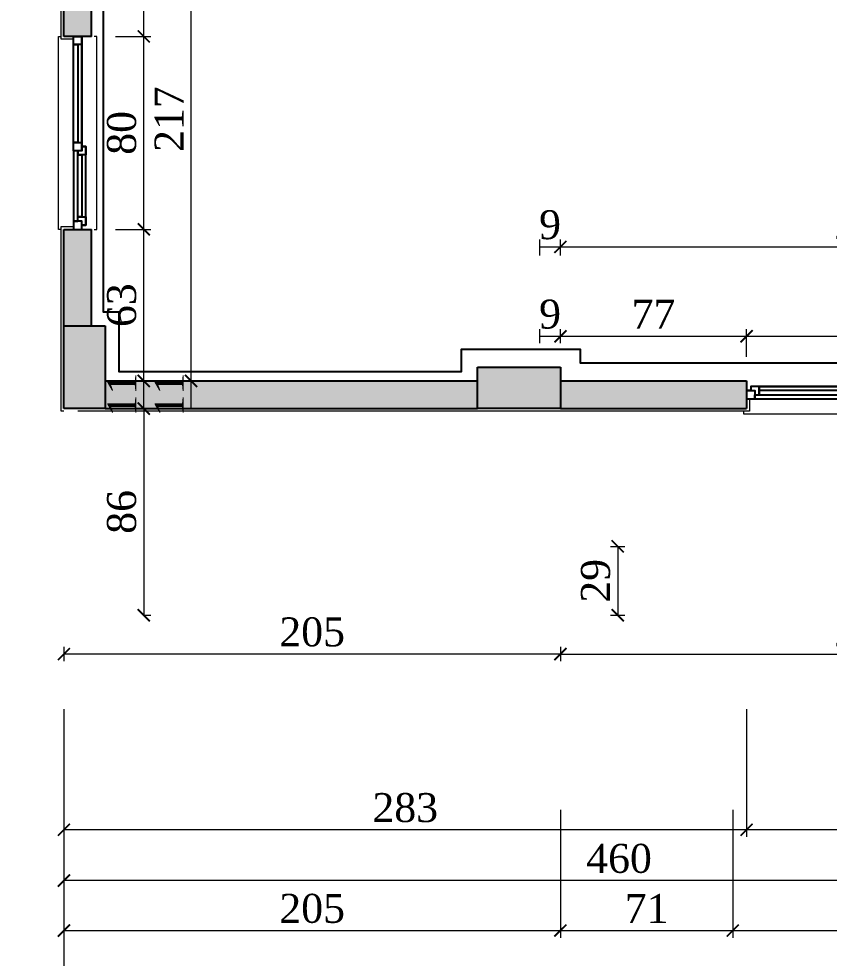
# Model space of a CAD drawing. Header units: metres. Extents: x 134072 to 172200, y 35728 to 38066.
# Drawn here: x 137939.9 to 138275.3, y 36128.5 to 36517.6 of the extents above; entities that cross this region are included whole.
import ezdxf

# ---------------------------------------------------------------- set-up
doc = ezdxf.new("R2010")
doc.units = ezdxf.units.M
for name, color, linetype in [('den', 156, 'Continuous'), ('duvaR', 52, 'Continuous'), ('Kolon', 175, 'Continuous'), ('pencere', 28, 'Continuous')]:
    doc.layers.add(name, color=color, linetype=linetype)
for name, color, linetype, lineweight in [('m_topraklama', 3, 'Continuous', 40), ('Olcu 20', 7, 'Continuous', 20), ('sıva', 145, 'Continuous', 5)]:
    doc.layers.add(name, color=color, linetype=linetype, lineweight=lineweight)
doc.styles.add('omer', font='times.ttf', dxfattribs={"height": 12})
doc.dimstyles.new('ISO-25', dxfattribs={"dimtxt": 12, "dimasz": 5, "dimexe": 3, "dimexo": 10, "dimgap": 3, "dimtad": 1, "dimdec": 0, "dimtxsty": 'omer', "dimblk": 'ARCHTICK', "dimcen": 0, "dimclrd": 256, "dimclre": 256, "dimclrt": 256, "dimadec": 0, "dimazin": 0, "dimtfac": 1, "dimtdec": 0, "dimtix": 1, "dimtmove": 0, "dimatfit": 3, "dimldrblk": 'ARCHTICK', "dimfxl": 50, "dimfxlon": 1, "dimlwd": -1, "dimlwe": -1, "dimarcsym": 0})

# ---------------------------------------------------------------- blocks, each defined once
blk = doc.blocks.new('*D453')
at = {"layer": 'Defpoints', "color": 0, "transparency": 16777216}
for p in [(138164.06, 36386.05), (138155.5, 36373.26), (138164.06, 36373.26)]:
    blk.add_point(p, dxfattribs=at)
at = {"layer": 'Olcu 20', "transparency": 16777216}
for p, q in [((138155.5, 36383.26), (138155.5, 36389.05)), ((138164.06, 36383.26), (138164.06, 36389.05)), ((138155.5, 36386.05), (138164.06, 36386.05))]:
    blk.add_line(p, q, dxfattribs=at)
at = {"layer": 'Olcu 20', "transparency": 16777216, "insert": (138159.78, 36395.17), "char_height": 12, "attachment_point": 5, "style": 'omer'}
blk.add_mtext('9', dxfattribs=at)
blk = doc.blocks.new('_ArchTick')
at = {"layer": 'Olcu 20', "color": 0, "const_width": 0.15}
blk.add_lwpolyline([(-0.5, -0.5), (0.5, 0.5)], dxfattribs=at)
blk = doc.blocks.new('*D454')
at = {"layer": 'Defpoints', "color": 0, "transparency": 16777216}
for p in [(138241.12, 36386.05), (138164.06, 36373.26), (138241.12, 36367.56)]:
    blk.add_point(p, dxfattribs=at)
at = {"layer": 'Olcu 20', "transparency": 16777216}
for p, q in [((138164.06, 36383.26), (138164.06, 36389.05)), ((138241.12, 36377.56), (138241.12, 36389.05)), ((138164.06, 36386.05), (138241.12, 36386.05))]:
    blk.add_line(p, q, dxfattribs=at)
at = {"layer": 'Olcu 20', "transparency": 16777216, "xscale": 5, "yscale": 5, "zscale": 5, "rotation": 180}
blk.add_blockref('_ArchTick', (138164.06, 36386.05), dxfattribs=at)
at = {"layer": 'Olcu 20', "transparency": 16777216, "xscale": 5, "yscale": 5, "zscale": 5}
blk.add_blockref('_ArchTick', (138241.12, 36386.05), dxfattribs=at)
at = {"layer": 'Olcu 20', "transparency": 16777216, "insert": (138202.59, 36395.17), "char_height": 12, "attachment_point": 5, "style": 'omer'}
blk.add_mtext('77', dxfattribs=at)
blk = doc.blocks.new('*D455')
at = {"layer": 'Defpoints', "color": 0, "transparency": 16777216}
for p in [(138343.87, 36386.05), (138241.12, 36367.56), (138343.87, 36367.56)]:
    blk.add_point(p, dxfattribs=at)
at = {"layer": 'Olcu 20', "transparency": 16777216}
for p, q in [((138241.12, 36377.56), (138241.12, 36389.05)), ((138343.87, 36377.56), (138343.87, 36389.05)), ((138241.12, 36386.05), (138343.87, 36386.05))]:
    blk.add_line(p, q, dxfattribs=at)
at = {"layer": 'Olcu 20', "transparency": 16777216, "xscale": 5, "yscale": 5, "zscale": 5, "rotation": 180}
blk.add_blockref('_ArchTick', (138241.12, 36386.05), dxfattribs=at)
at = {"layer": 'Olcu 20', "transparency": 16777216, "xscale": 5, "yscale": 5, "zscale": 5}
blk.add_blockref('_ArchTick', (138343.87, 36386.05), dxfattribs=at)
at = {"layer": 'Olcu 20', "transparency": 16777216, "insert": (138292.49, 36395.16), "char_height": 12, "attachment_point": 5, "style": 'omer'}
blk.add_mtext('103', dxfattribs=at)
blk = doc.blocks.new('*D468')
at = {"layer": 'Defpoints', "color": 0, "transparency": 16777216}
for p in [(138164.06, 36423.09), (138155.5, 36409.47), (138164.06, 36409.47)]:
    blk.add_point(p, dxfattribs=at)
at = {"layer": 'Olcu 20', "transparency": 16777216}
for p, q in [((138155.5, 36419.47), (138155.5, 36426.09)), ((138155.5, 36423.09), (138164.06, 36423.09)), ((138164.06, 36419.47), (138164.06, 36426.09))]:
    blk.add_line(p, q, dxfattribs=at)
at = {"layer": 'Olcu 20', "transparency": 16777216, "insert": (138159.78, 36432.21), "char_height": 12, "attachment_point": 5, "style": 'omer'}
blk.add_mtext('9', dxfattribs=at)
blk = doc.blocks.new('*D469')
at = {"layer": 'Defpoints', "color": 0, "transparency": 16777216}
for p in [(138418.07, 36423.09), (138418.07, 36415.61), (138164.06, 36409.47)]:
    blk.add_point(p, dxfattribs=at)
at = {"layer": 'Olcu 20', "transparency": 16777216}
for p, q in [((138164.06, 36419.47), (138164.06, 36426.09)), ((138164.06, 36423.09), (138418.07, 36423.09)), ((138418.07, 36423.09), (138418.07, 36426.09))]:
    blk.add_line(p, q, dxfattribs=at)
at = {"layer": 'Olcu 20', "transparency": 16777216, "xscale": 5, "yscale": 5, "zscale": 5, "rotation": 180}
blk.add_blockref('_ArchTick', (138164.06, 36423.09), dxfattribs=at)
at = {"layer": 'Olcu 20', "transparency": 16777216, "xscale": 5, "yscale": 5, "zscale": 5}
blk.add_blockref('_ArchTick', (138418.07, 36423.09), dxfattribs=at)
at = {"layer": 'Olcu 20', "transparency": 16777216, "insert": (138291.07, 36432.2), "char_height": 12, "attachment_point": 5, "style": 'omer'}
blk.add_mtext('254', dxfattribs=at)
blk = doc.blocks.new('*D461')
at = {"layer": 'Defpoints', "color": 0, "transparency": 16777216}
for p in [(137975.69, 36367.56), (137991.61, 36367.56), (137975.69, 36356.14)]:
    blk.add_point(p, dxfattribs=at)
at = {"layer": 'Olcu 20', "transparency": 16777216}
for p, q in [((137985.69, 36367.56), (137994.61, 36367.56)), ((137991.61, 36356.14), (137991.61, 36367.56)), ((137985.69, 36356.14), (137994.61, 36356.14))]:
    blk.add_line(p, q, dxfattribs=at)
at = {"layer": 'Olcu 20', "transparency": 16777216, "insert": (137982.61, 36361.85), "char_height": 12, "attachment_point": 5, "rotation": 90, "style": 'omer'}
blk.add_mtext('11', dxfattribs=at)
blk = doc.blocks.new('*D462')
at = {"layer": 'Defpoints', "color": 0, "transparency": 16777216}
for p in [(137969.98, 36430.35), (137991.61, 36430.35), (137975.69, 36367.56)]:
    blk.add_point(p, dxfattribs=at)
at = {"layer": 'Olcu 20', "transparency": 16777216}
for p, q in [((137979.98, 36430.35), (137994.61, 36430.35)), ((137991.61, 36367.56), (137991.61, 36430.35)), ((137985.69, 36367.56), (137994.61, 36367.56))]:
    blk.add_line(p, q, dxfattribs=at)
at = {"layer": 'Olcu 20', "transparency": 16777216, "xscale": 5, "yscale": 5, "zscale": 5}
for p, rotation in [((137991.61, 36430.35), 90), ((137991.61, 36367.56), 270)]:
    blk.add_blockref('_ArchTick', p, dxfattribs=dict(at, rotation=rotation))
at = {"layer": 'Olcu 20', "transparency": 16777216, "insert": (137982.51, 36398.95), "char_height": 12, "attachment_point": 5, "rotation": 90, "style": 'omer'}
blk.add_mtext('63', dxfattribs=at)
blk = doc.blocks.new('*D463')
at = {"layer": 'Defpoints', "color": 0, "transparency": 16777216}
for p in [(137969.98, 36510.26), (137991.61, 36510.26), (137969.98, 36430.35)]:
    blk.add_point(p, dxfattribs=at)
at = {"layer": 'Olcu 20', "transparency": 16777216}
for p, q in [((137979.98, 36510.26), (137994.61, 36510.26)), ((137991.61, 36430.35), (137991.61, 36510.26)), ((137979.98, 36430.35), (137994.61, 36430.35))]:
    blk.add_line(p, q, dxfattribs=at)
at = {"layer": 'Olcu 20', "transparency": 16777216, "xscale": 5, "yscale": 5, "zscale": 5}
for p, rotation in [((137991.61, 36510.26), 90), ((137991.61, 36430.35), 270)]:
    blk.add_blockref('_ArchTick', p, dxfattribs=dict(at, rotation=rotation))
at = {"layer": 'Olcu 20', "transparency": 16777216, "insert": (137982.51, 36470.3), "char_height": 12, "attachment_point": 5, "rotation": 90, "style": 'omer'}
blk.add_mtext('80', dxfattribs=at)
blk = doc.blocks.new('*D464')
at = {"layer": 'Defpoints', "color": 0, "transparency": 16777216}
for p in [(137982.22, 36584.47), (137991.61, 36584.47), (137969.98, 36510.26)]:
    blk.add_point(p, dxfattribs=at)
at = {"layer": 'Olcu 20', "transparency": 16777216}
for p, q in [((137991.61, 36584.47), (137994.61, 36584.47)), ((137991.61, 36510.26), (137991.61, 36584.47)), ((137979.98, 36510.26), (137994.61, 36510.26))]:
    blk.add_line(p, q, dxfattribs=at)
at = {"layer": 'Olcu 20', "transparency": 16777216, "xscale": 5, "yscale": 5, "zscale": 5}
for p, rotation in [((137991.61, 36584.47), 90), ((137991.61, 36510.26), 270)]:
    blk.add_blockref('_ArchTick', p, dxfattribs=dict(at, rotation=rotation))
at = {"layer": 'Olcu 20', "transparency": 16777216, "insert": (137982.49, 36547.36), "char_height": 12, "attachment_point": 5, "rotation": 90, "style": 'omer'}
blk.add_mtext('74', dxfattribs=at)
blk = doc.blocks.new('*D484')
at = {"layer": 'Defpoints', "color": 0, "transparency": 16777216}
for p in [(137975.69, 36356.14), (137983.18, 36270.52), (137991.61, 36270.52)]:
    blk.add_point(p, dxfattribs=at)
at = {"layer": 'Olcu 20', "transparency": 16777216}
for p, q in [((137985.69, 36356.14), (137994.61, 36356.14)), ((137991.61, 36356.14), (137991.61, 36270.52)), ((137991.61, 36270.52), (137994.61, 36270.52))]:
    blk.add_line(p, q, dxfattribs=at)
at = {"layer": 'Olcu 20', "transparency": 16777216, "xscale": 5, "yscale": 5, "zscale": 5}
for p, rotation in [((137991.61, 36356.14), 90), ((137991.61, 36270.52), 270)]:
    blk.add_blockref('_ArchTick', p, dxfattribs=dict(at, rotation=rotation))
at = {"layer": 'Olcu 20', "transparency": 16777216, "insert": (137982.51, 36313.33), "char_height": 12, "attachment_point": 5, "rotation": 90, "style": 'omer'}
blk.add_mtext('86', dxfattribs=at)
blk = doc.blocks.new('*D485')
at = {"layer": 'Defpoints', "color": 0, "transparency": 16777216}
for p in [(137999.94, 36367.56), (138011.19, 36367.56), (137999.94, 36356.14)]:
    blk.add_point(p, dxfattribs=at)
at = {"layer": 'Olcu 20', "transparency": 16777216}
for p, q in [((138009.94, 36367.56), (138014.19, 36367.56)), ((138011.19, 36356.14), (138011.19, 36367.56)), ((138009.94, 36356.14), (138014.19, 36356.14))]:
    blk.add_line(p, q, dxfattribs=at)
at = {"layer": 'Olcu 20', "transparency": 16777216, "insert": (138002.19, 36361.85), "char_height": 12, "attachment_point": 5, "rotation": 90, "style": 'omer'}
blk.add_mtext('11', dxfattribs=at)
blk = doc.blocks.new('*D486')
at = {"layer": 'Defpoints', "color": 0, "transparency": 16777216}
for p in [(137999.47, 36584.47), (138011.19, 36584.47), (137999.94, 36367.56)]:
    blk.add_point(p, dxfattribs=at)
at = {"layer": 'Olcu 20', "transparency": 16777216}
for p, q in [((138009.47, 36584.47), (138014.19, 36584.47)), ((138011.19, 36367.56), (138011.19, 36584.47)), ((138009.94, 36367.56), (138014.19, 36367.56))]:
    blk.add_line(p, q, dxfattribs=at)
at = {"layer": 'Olcu 20', "transparency": 16777216, "xscale": 5, "yscale": 5, "zscale": 5}
for p, rotation in [((138011.19, 36584.47), 90), ((138011.19, 36367.56), 270)]:
    blk.add_blockref('_ArchTick', p, dxfattribs=dict(at, rotation=rotation))
at = {"layer": 'Olcu 20', "transparency": 16777216, "insert": (138002.07, 36476.01), "char_height": 12, "attachment_point": 5, "rotation": 90, "style": 'omer'}
blk.add_mtext('217', dxfattribs=at)
blk = doc.blocks.new('*D568')
at = {"layer": 'Defpoints', "color": 0, "transparency": 16777216}
for p in [(137958.56, 36684.36), (137845.86, 36510.26), (137958.56, 36510.26)]:
    blk.add_point(p, dxfattribs=at)
at = {"layer": 'Olcu 20', "transparency": 16777216}
for p, q in [((137895.86, 36684.36), (137842.86, 36684.36)), ((137845.86, 36684.36), (137845.86, 36510.26)), ((137895.86, 36510.26), (137842.86, 36510.26))]:
    blk.add_line(p, q, dxfattribs=at)
at = {"layer": 'Olcu 20', "transparency": 16777216, "xscale": 5, "yscale": 5, "zscale": 5}
for p, rotation in [((137845.86, 36684.36), 90), ((137845.86, 36510.26), 270)]:
    blk.add_blockref('_ArchTick', p, dxfattribs=dict(at, rotation=rotation))
at = {"layer": 'Olcu 20', "transparency": 16777216, "insert": (137836.74, 36597.31), "char_height": 12, "attachment_point": 5, "rotation": 90, "style": 'omer'}
blk.add_mtext('174', dxfattribs=at)
blk = doc.blocks.new('*D569')
at = {"layer": 'Defpoints', "color": 0, "transparency": 16777216}
for p in [(137958.56, 36510.26), (137845.86, 36430.35), (137958.56, 36430.35)]:
    blk.add_point(p, dxfattribs=at)
at = {"layer": 'Olcu 20', "transparency": 16777216}
for p, q in [((137895.86, 36510.26), (137842.86, 36510.26)), ((137845.86, 36510.26), (137845.86, 36430.35)), ((137895.86, 36430.35), (137842.86, 36430.35))]:
    blk.add_line(p, q, dxfattribs=at)
at = {"layer": 'Olcu 20', "transparency": 16777216, "xscale": 5, "yscale": 5, "zscale": 5}
for p, rotation in [((137845.86, 36510.26), 90), ((137845.86, 36430.35), 270)]:
    blk.add_blockref('_ArchTick', p, dxfattribs=dict(at, rotation=rotation))
at = {"layer": 'Olcu 20', "transparency": 16777216, "insert": (137836.76, 36470.3), "char_height": 12, "attachment_point": 5, "rotation": 90, "style": 'omer'}
blk.add_mtext('80', dxfattribs=at)
blk = doc.blocks.new('*D570')
at = {"layer": 'Defpoints', "color": 0, "transparency": 16777216}
for p in [(137958.56, 36430.35), (137845.86, 36356.14), (137958.56, 36356.14)]:
    blk.add_point(p, dxfattribs=at)
at = {"layer": 'Olcu 20', "transparency": 16777216}
for p, q in [((137895.86, 36430.35), (137842.86, 36430.35)), ((137845.86, 36430.35), (137845.86, 36356.14)), ((137895.86, 36356.14), (137842.86, 36356.14))]:
    blk.add_line(p, q, dxfattribs=at)
at = {"layer": 'Olcu 20', "transparency": 16777216, "xscale": 5, "yscale": 5, "zscale": 5}
for p, rotation in [((137845.86, 36430.35), 90), ((137845.86, 36356.14), 270)]:
    blk.add_blockref('_ArchTick', p, dxfattribs=dict(at, rotation=rotation))
at = {"layer": 'Olcu 20', "transparency": 16777216, "insert": (137836.74, 36393.24), "char_height": 12, "attachment_point": 5, "rotation": 90, "style": 'omer'}
blk.add_mtext('74', dxfattribs=at)
blk = doc.blocks.new('*D571')
at = {"layer": 'Defpoints', "color": 0, "transparency": 16777216}
for p in [(137958.56, 36356.14), (137845.86, 36299.06), (138164.06, 36299.06)]:
    blk.add_point(p, dxfattribs=at)
at = {"layer": 'Olcu 20', "transparency": 16777216}
for p, q in [((137895.86, 36356.14), (137842.86, 36356.14)), ((137845.86, 36356.14), (137845.86, 36299.06)), ((137895.86, 36299.06), (137842.86, 36299.06))]:
    blk.add_line(p, q, dxfattribs=at)
at = {"layer": 'Olcu 20', "transparency": 16777216, "xscale": 5, "yscale": 5, "zscale": 5}
for p, rotation in [((137845.86, 36356.14), 90), ((137845.86, 36299.06), 270)]:
    blk.add_blockref('_ArchTick', p, dxfattribs=dict(at, rotation=rotation))
at = {"layer": 'Olcu 20', "transparency": 16777216, "insert": (137836.74, 36327.6), "char_height": 12, "attachment_point": 5, "rotation": 90, "style": 'omer'}
blk.add_mtext('57', dxfattribs=at)
blk = doc.blocks.new('*D572')
at = {"layer": 'Defpoints', "color": 0, "transparency": 16777216}
for p in [(138164.06, 36299.06), (137845.86, 36270.52), (137958.56, 36270.52)]:
    blk.add_point(p, dxfattribs=at)
at = {"layer": 'Olcu 20', "transparency": 16777216}
for p, q in [((137895.86, 36299.06), (137842.86, 36299.06)), ((137845.86, 36299.06), (137845.86, 36270.52)), ((137895.86, 36270.52), (137842.86, 36270.52))]:
    blk.add_line(p, q, dxfattribs=at)
at = {"layer": 'Olcu 20', "transparency": 16777216, "xscale": 5, "yscale": 5, "zscale": 5}
for p, rotation in [((137845.86, 36299.06), 90), ((137845.86, 36270.52), 270)]:
    blk.add_blockref('_ArchTick', p, dxfattribs=dict(at, rotation=rotation))
at = {"layer": 'Olcu 20', "transparency": 16777216, "insert": (137836.74, 36284.79), "char_height": 12, "attachment_point": 5, "rotation": 90, "style": 'omer'}
blk.add_mtext('29', dxfattribs=at)
blk = doc.blocks.new('*D573')
at = {"layer": 'Defpoints', "color": 0, "transparency": 16777216}
for p in [(137824.1, 36356.14), (137958.56, 36356.14), (138418.07, 36299.06)]:
    blk.add_point(p, dxfattribs=at)
at = {"layer": 'Olcu 20', "transparency": 16777216}
for p, q in [((137874.1, 36356.14), (137821.1, 36356.14)), ((137824.1, 36299.06), (137824.1, 36356.14)), ((137874.1, 36299.06), (137821.1, 36299.06))]:
    blk.add_line(p, q, dxfattribs=at)
at = {"layer": 'Olcu 20', "transparency": 16777216, "xscale": 5, "yscale": 5, "zscale": 5}
for p, rotation in [((137824.1, 36356.14), 90), ((137824.1, 36299.06), 270)]:
    blk.add_blockref('_ArchTick', p, dxfattribs=dict(at, rotation=rotation))
at = {"layer": 'Olcu 20', "transparency": 16777216, "insert": (137814.97, 36327.6), "char_height": 12, "attachment_point": 5, "rotation": 90, "style": 'omer'}
blk.add_mtext('57', dxfattribs=at)
blk = doc.blocks.new('*D574')
at = {"layer": 'Defpoints', "color": 0, "transparency": 16777216}
for p in [(137824.1, 37198.1), (137958.56, 37198.1), (137958.56, 36356.14)]:
    blk.add_point(p, dxfattribs=at)
at = {"layer": 'Olcu 20', "transparency": 16777216}
for p, q in [((137874.1, 37198.1), (137821.1, 37198.1)), ((137824.1, 36356.14), (137824.1, 37198.1)), ((137874.1, 36356.14), (137821.1, 36356.14))]:
    blk.add_line(p, q, dxfattribs=at)
at = {"layer": 'Olcu 20', "transparency": 16777216, "xscale": 5, "yscale": 5, "zscale": 5}
for p, rotation in [((137824.1, 37198.1), 90), ((137824.1, 36356.14), 270)]:
    blk.add_blockref('_ArchTick', p, dxfattribs=dict(at, rotation=rotation))
at = {"layer": 'Olcu 20', "transparency": 16777216, "insert": (137814.99, 36777.12), "char_height": 12, "attachment_point": 5, "rotation": 90, "style": 'omer'}
blk.add_mtext('842', dxfattribs=at)
blk = doc.blocks.new('*D603')
at = {"layer": 'Defpoints', "color": 0, "transparency": 16777216}
for p in [(137958.56, 36209.58), (138164.06, 36209.58), (138164.06, 36139.96)]:
    blk.add_point(p, dxfattribs=at)
at = {"layer": 'Olcu 20', "transparency": 16777216}
for p, q in [((137958.56, 36189.96), (137958.56, 36136.96)), ((138164.06, 36189.96), (138164.06, 36136.96)), ((137958.56, 36139.96), (138164.06, 36139.96))]:
    blk.add_line(p, q, dxfattribs=at)
at = {"layer": 'Olcu 20', "transparency": 16777216, "xscale": 5, "yscale": 5, "zscale": 5, "rotation": 180}
blk.add_blockref('_ArchTick', (137958.56, 36139.96), dxfattribs=at)
at = {"layer": 'Olcu 20', "transparency": 16777216, "xscale": 5, "yscale": 5, "zscale": 5}
blk.add_blockref('_ArchTick', (138164.06, 36139.96), dxfattribs=at)
at = {"layer": 'Olcu 20', "transparency": 16777216, "insert": (138061.31, 36149.06), "char_height": 12, "attachment_point": 5, "style": 'omer'}
blk.add_mtext('205', dxfattribs=at)
blk = doc.blocks.new('*D604')
at = {"layer": 'Defpoints', "color": 0, "transparency": 16777216}
for p in [(138164.06, 36209.58), (138235.41, 36209.58), (138235.41, 36139.96)]:
    blk.add_point(p, dxfattribs=at)
at = {"layer": 'Olcu 20', "transparency": 16777216}
for p, q in [((138164.06, 36189.96), (138164.06, 36136.96)), ((138235.41, 36189.96), (138235.41, 36136.96)), ((138164.06, 36139.96), (138235.41, 36139.96))]:
    blk.add_line(p, q, dxfattribs=at)
at = {"layer": 'Olcu 20', "transparency": 16777216, "xscale": 5, "yscale": 5, "zscale": 5, "rotation": 180}
blk.add_blockref('_ArchTick', (138164.06, 36139.96), dxfattribs=at)
at = {"layer": 'Olcu 20', "transparency": 16777216, "xscale": 5, "yscale": 5, "zscale": 5}
blk.add_blockref('_ArchTick', (138235.41, 36139.96), dxfattribs=at)
at = {"layer": 'Olcu 20', "transparency": 16777216, "insert": (138199.74, 36149.08), "char_height": 12, "attachment_point": 5, "style": 'omer'}
blk.add_mtext('71', dxfattribs=at)
blk = doc.blocks.new('*D605')
at = {"layer": 'Defpoints', "color": 0, "transparency": 16777216}
for p in [(138235.41, 36209.58), (138432.35, 36209.58), (138432.35, 36139.96)]:
    blk.add_point(p, dxfattribs=at)
at = {"layer": 'Olcu 20', "transparency": 16777216}
for p, q in [((138235.41, 36189.96), (138235.41, 36136.96)), ((138432.35, 36189.96), (138432.35, 36136.96)), ((138235.41, 36139.96), (138432.35, 36139.96))]:
    blk.add_line(p, q, dxfattribs=at)
at = {"layer": 'Olcu 20', "transparency": 16777216, "xscale": 5, "yscale": 5, "zscale": 5, "rotation": 180}
blk.add_blockref('_ArchTick', (138235.41, 36139.96), dxfattribs=at)
at = {"layer": 'Olcu 20', "transparency": 16777216, "xscale": 5, "yscale": 5, "zscale": 5}
blk.add_blockref('_ArchTick', (138432.35, 36139.96), dxfattribs=at)
at = {"layer": 'Olcu 20', "transparency": 16777216, "insert": (138333.88, 36149.08), "char_height": 12, "attachment_point": 5, "style": 'omer'}
blk.add_mtext('197', dxfattribs=at)
blk = doc.blocks.new('*D611')
at = {"layer": 'Defpoints', "color": 0, "transparency": 16777216}
for p in [(137958.56, 36299.06), (139337.09, 36299.06), (137958.56, 36117.93)]:
    blk.add_point(p, dxfattribs=at)
at = {"layer": 'Olcu 20', "transparency": 16777216}
for p, q in [((137958.56, 36167.93), (137958.56, 36114.93)), ((139337.09, 36167.93), (139337.09, 36114.93)), ((139337.09, 36117.93), (137958.56, 36117.93))]:
    blk.add_line(p, q, dxfattribs=at)
at = {"layer": 'Olcu 20', "transparency": 16777216, "xscale": 5, "yscale": 5, "zscale": 5, "rotation": 180}
blk.add_blockref('_ArchTick', (137958.56, 36117.93), dxfattribs=at)
at = {"layer": 'Olcu 20', "transparency": 16777216, "xscale": 5, "yscale": 5, "zscale": 5}
blk.add_blockref('_ArchTick', (139337.09, 36117.93), dxfattribs=at)
at = {"layer": 'Olcu 20', "transparency": 16777216, "insert": (138647.83, 36127.05), "char_height": 12, "attachment_point": 5, "style": 'omer'}
blk.add_mtext('1379', dxfattribs=at)
blk = doc.blocks.new('*D542')
at = {"layer": 'Defpoints', "color": 0, "transparency": 16777216}
for p in [(138418.07, 36299.06), (137958.56, 36270.52), (137958.56, 36160.66)]:
    blk.add_point(p, dxfattribs=at)
at = {"layer": 'Olcu 20', "transparency": 16777216}
for p, q in [((137958.56, 36210.66), (137958.56, 36157.66)), ((138418.07, 36210.66), (138418.07, 36157.66)), ((138418.07, 36160.66), (137958.56, 36160.66))]:
    blk.add_line(p, q, dxfattribs=at)
at = {"layer": 'Olcu 20', "transparency": 16777216, "xscale": 5, "yscale": 5, "zscale": 5, "rotation": 180}
blk.add_blockref('_ArchTick', (137958.56, 36160.66), dxfattribs=at)
at = {"layer": 'Olcu 20', "transparency": 16777216, "xscale": 5, "yscale": 5, "zscale": 5}
blk.add_blockref('_ArchTick', (138418.07, 36160.66), dxfattribs=at)
at = {"layer": 'Olcu 20', "transparency": 16777216, "insert": (138188.32, 36169.76), "char_height": 12, "attachment_point": 5, "style": 'omer'}
blk.add_mtext('460', dxfattribs=at)
blk = doc.blocks.new('*D626')
at = {"layer": 'Defpoints', "color": 0, "transparency": 16777216}
for p in [(138241.12, 36356.14), (138343.87, 36356.14), (138241.12, 36181.7)]:
    blk.add_point(p, dxfattribs=at)
at = {"layer": 'Olcu 20', "transparency": 16777216}
for p, q in [((138241.12, 36231.7), (138241.12, 36178.7)), ((138343.87, 36231.7), (138343.87, 36178.7)), ((138343.87, 36181.7), (138241.12, 36181.7))]:
    blk.add_line(p, q, dxfattribs=at)
at = {"layer": 'Olcu 20', "transparency": 16777216, "xscale": 5, "yscale": 5, "zscale": 5, "rotation": 180}
blk.add_blockref('_ArchTick', (138241.12, 36181.7), dxfattribs=at)
at = {"layer": 'Olcu 20', "transparency": 16777216, "xscale": 5, "yscale": 5, "zscale": 5}
blk.add_blockref('_ArchTick', (138343.87, 36181.7), dxfattribs=at)
at = {"layer": 'Olcu 20', "transparency": 16777216, "insert": (138292.49, 36190.8), "char_height": 12, "attachment_point": 5, "style": 'omer'}
blk.add_mtext('103', dxfattribs=at)
blk = doc.blocks.new('*D627')
at = {"layer": 'Defpoints', "color": 0, "transparency": 16777216}
for p in [(137958.56, 36356.14), (138241.12, 36356.14), (137958.56, 36181.7)]:
    blk.add_point(p, dxfattribs=at)
at = {"layer": 'Olcu 20', "transparency": 16777216}
for p, q in [((137958.56, 36231.7), (137958.56, 36178.7)), ((138241.12, 36231.7), (138241.12, 36178.7)), ((138241.12, 36181.7), (137958.56, 36181.7))]:
    blk.add_line(p, q, dxfattribs=at)
at = {"layer": 'Olcu 20', "transparency": 16777216, "xscale": 5, "yscale": 5, "zscale": 5, "rotation": 180}
blk.add_blockref('_ArchTick', (137958.56, 36181.7), dxfattribs=at)
at = {"layer": 'Olcu 20', "transparency": 16777216, "xscale": 5, "yscale": 5, "zscale": 5}
blk.add_blockref('_ArchTick', (138241.12, 36181.7), dxfattribs=at)
at = {"layer": 'Olcu 20', "transparency": 16777216, "insert": (138099.84, 36190.8), "char_height": 12, "attachment_point": 5, "style": 'omer'}
blk.add_mtext('283', dxfattribs=at)
blk = doc.blocks.new('*D628')
at = {"layer": 'Defpoints', "color": 0, "transparency": 16777216}
for p in [(137958.56, 36270.52), (138164.06, 36270.52), (137958.56, 36254.46)]:
    blk.add_point(p, dxfattribs=at)
at = {"layer": 'Olcu 20', "transparency": 16777216}
for p, q in [((137958.56, 36257.46), (137958.56, 36251.46)), ((138164.06, 36257.46), (138164.06, 36251.46)), ((138164.06, 36254.46), (137958.56, 36254.46))]:
    blk.add_line(p, q, dxfattribs=at)
at = {"layer": 'Olcu 20', "transparency": 16777216, "xscale": 5, "yscale": 5, "zscale": 5, "rotation": 180}
blk.add_blockref('_ArchTick', (137958.56, 36254.46), dxfattribs=at)
at = {"layer": 'Olcu 20', "transparency": 16777216, "xscale": 5, "yscale": 5, "zscale": 5}
blk.add_blockref('_ArchTick', (138164.06, 36254.46), dxfattribs=at)
at = {"layer": 'Olcu 20', "transparency": 16777216, "insert": (138061.31, 36263.56), "char_height": 12, "attachment_point": 5, "style": 'omer'}
blk.add_mtext('205', dxfattribs=at)
blk = doc.blocks.new('*D629')
at = {"layer": 'Defpoints', "color": 0, "transparency": 16777216}
for p in [(138164.06, 36299.06), (138418.07, 36299.06), (138418.07, 36254.46)]:
    blk.add_point(p, dxfattribs=at)
at = {"layer": 'Olcu 20', "transparency": 16777216}
for p, q in [((138164.06, 36257.46), (138164.06, 36251.46)), ((138418.07, 36257.46), (138418.07, 36251.46)), ((138164.06, 36254.46), (138418.07, 36254.46))]:
    blk.add_line(p, q, dxfattribs=at)
at = {"layer": 'Olcu 20', "transparency": 16777216, "xscale": 5, "yscale": 5, "zscale": 5, "rotation": 180}
blk.add_blockref('_ArchTick', (138164.06, 36254.46), dxfattribs=at)
at = {"layer": 'Olcu 20', "transparency": 16777216, "xscale": 5, "yscale": 5, "zscale": 5}
blk.add_blockref('_ArchTick', (138418.07, 36254.46), dxfattribs=at)
at = {"layer": 'Olcu 20', "transparency": 16777216, "insert": (138291.07, 36263.56), "char_height": 12, "attachment_point": 5, "style": 'omer'}
blk.add_mtext('254', dxfattribs=at)
blk = doc.blocks.new('*D630')
at = {"layer": 'Defpoints', "color": 0, "transparency": 16777216}
for p in [(138164.06, 36299.06), (138164.06, 36270.52), (138187.77, 36270.52)]:
    blk.add_point(p, dxfattribs=at)
at = {"layer": 'Olcu 20', "transparency": 16777216}
for p, q in [((138184.77, 36299.06), (138190.77, 36299.06)), ((138187.77, 36299.06), (138187.77, 36270.52)), ((138184.77, 36270.52), (138190.77, 36270.52))]:
    blk.add_line(p, q, dxfattribs=at)
at = {"layer": 'Olcu 20', "transparency": 16777216, "xscale": 5, "yscale": 5, "zscale": 5}
for p, rotation in [((138187.77, 36299.06), 90), ((138187.77, 36270.52), 270)]:
    blk.add_blockref('_ArchTick', p, dxfattribs=dict(at, rotation=rotation))
at = {"layer": 'Olcu 20', "transparency": 16777216, "insert": (138178.65, 36284.79), "char_height": 12, "attachment_point": 5, "rotation": 90, "style": 'omer'}
blk.add_mtext('29', dxfattribs=at)

msp = doc.modelspace()

# ---------------------------------------------------------------- hatches: boundary and pattern name
at = {"layer": 'm_topraklama'}
h = msp.add_hatch(dxfattribs=at)
h.set_pattern_fill('JIS_STN_2.5', color=4)
h.set_pattern_definition([(45, (3413.7311, 9022.4061), (-1.767766953, 1.767766953), []), (45, (3415.4961, 9022.4061), (-1.767766953, 1.767766953), [1.2, -0.5])])
h.paths.add_polyline_path([(138218.29, 37198.1), (138152.64, 37198.1), (138152.64, 37186.68), (138218.29, 37186.68)])
h.paths.add_polyline_path([(138235.41, 37198.1), (138218.29, 37198.1), (138218.29, 37163.85), (138235.41, 37163.85)])
h.paths.add_polyline_path([(138243.97, 37198.1), (138235.41, 37198.1), (138235.41, 37186.68), (138243.97, 37186.68)])
h.paths.add_polyline_path([(138315.33, 37198.1), (138295.35, 37198.1), (138295.35, 37186.68), (138315.33, 37186.68)])
h.paths.add_polyline_path([(138418.07, 37198.1), (138360.99, 37198.1), (138360.99, 37186.68), (138418.07, 37186.68)])
h.paths.add_polyline_path([(138049.9, 37198.1), (137975.69, 37198.1), (137975.69, 37186.68), (138049.9, 37186.68)])
h.paths.add_polyline_path([(137975.69, 37198.1), (137958.56, 37198.1), (137958.56, 37163.85), (137975.69, 37163.85)])
h.paths.add_polyline_path([(137969.98, 37163.85), (137958.56, 37163.85), (137958.56, 37078.23), (137969.98, 37078.23)])
h.paths.add_polyline_path([(137969.98, 36975.48), (137958.56, 36975.48), (137958.56, 36889.86), (137969.98, 36889.86)])
h.paths.add_polyline_path([(137975.69, 36889.86), (137958.56, 36889.86), (137958.56, 36855.61), (137975.69, 36855.61)])
h.paths.add_polyline_path([(137969.98, 36855.61), (137958.56, 36855.61), (137958.56, 36764.28), (137969.98, 36764.28)])
h.paths.add_polyline_path([(137969.98, 36684.36), (137958.56, 36684.36), (137958.56, 36613.01), (137969.98, 36613.01)])
h.paths.add_polyline_path([(137975.69, 36613.01), (137958.56, 36613.01), (137958.56, 36578.76), (137975.69, 36578.76)])
h.paths.add_polyline_path([(137969.98, 36578.76), (137958.56, 36578.76), (137958.56, 36510.26), (137969.98, 36510.26)])
h.paths.add_polyline_path([(137969.98, 36430.35), (137958.56, 36430.35), (137958.56, 36390.39), (137969.98, 36390.39)])
h.paths.add_polyline_path([(137975.69, 36390.39), (137958.56, 36390.39), (137958.56, 36356.14), (137975.69, 36356.14)])
h.paths.add_polyline_path([(138129.81, 36367.56), (137975.69, 36367.56), (137975.69, 36356.14), (138129.81, 36356.14)])
h.paths.add_polyline_path([(138164.06, 36373.26), (138129.81, 36373.26), (138129.81, 36356.14), (138164.06, 36356.14)])
h.paths.add_polyline_path([(138241.12, 36367.56), (138164.06, 36367.56), (138164.06, 36356.14), (138241.12, 36356.14)])
h.paths.add_polyline_path([(139000.31, 36316.18), (138966.06, 36316.18), (138966.06, 36299.06), (139000.31, 36299.06), (139000.31, 36299.06)])
h.paths.add_polyline_path([(138971.77, 36299.06), (138966.06, 36299.06), (138966.06, 36276.22), (138783.4, 36276.22), (138783.4, 36299.06), (138777.69, 36299.06), (138777.69, 36270.52), (138971.77, 36270.52)])
h.paths.add_polyline_path([(139071.66, 36310.47), (139000.31, 36310.47), (139000.31, 36299.06), (139071.66, 36299.06)])
h.paths.add_polyline_path([(139245.76, 36310.47), (139174.41, 36310.47), (139174.41, 36299.06), (139245.76, 36299.06)])
h.paths.add_polyline_path([(139280.01, 36316.18), (139245.76, 36316.18), (139245.76, 36299.06), (139280.01, 36299.06)])
h.paths.add_polyline_path([(139280.01, 36393.24), (139268.6, 36393.24), (139268.6, 36316.18), (139280.01, 36316.18)])
h.paths.add_polyline_path([(139280.01, 36578.76), (139268.6, 36578.76), (139268.6, 36495.99), (139280.01, 36495.99)])
h.paths.add_polyline_path([(139337.09, 36593.03), (139337.09, 36593.03), (139265.74, 36593.03), (139265.74, 36578.76), (139337.09, 36578.76)])
h.paths.add_polyline_path([(139337.09, 36648.68), (139325.68, 36648.68), (139325.68, 36593.03), (139337.09, 36593.03)])
h.paths.add_polyline_path([(139337.09, 36767.13), (139325.68, 36767.13), (139325.68, 36728.6), (139337.09, 36728.6)])
h.paths.add_polyline_path([(139337.09, 36801.38), (139319.97, 36801.38), (139319.97, 36767.13), (139337.09, 36767.13)])
h.paths.add_polyline_path([(139337.09, 36839.91), (139325.68, 36839.91), (139325.68, 36801.38), (139337.09, 36801.38)])
h.paths.add_polyline_path([(139337.09, 36975.48), (139325.68, 36975.48), (139325.68, 36919.82), (139337.09, 36919.82)])
h.paths.add_polyline_path([(139337.09, 36989.75), (139265.74, 36989.75), (139265.74, 36975.48), (139337.09, 36975.48)])
h.paths.add_polyline_path([(139280.01, 37069.66), (139268.6, 37069.66), (139268.6, 36989.75), (139280.01, 36989.75)])
h.paths.add_polyline_path([(139280.01, 37252.33), (139268.6, 37252.33), (139268.6, 37172.41), (139280.01, 37172.41)])
h.paths.add_polyline_path([(139280.01, 37269.45), (139245.76, 37269.45), (139245.76, 37252.33), (139280.01, 37252.33)])
h.paths.add_polyline_path([(139245.76, 37269.45), (139174.41, 37269.45), (139174.41, 37258.04), (139245.76, 37258.04)])
h.paths.add_polyline_path([(139071.66, 37269.45), (139000.31, 37269.45), (139000.31, 37258.04), (139071.66, 37258.04)])
h.paths.add_polyline_path([(139000.31, 37269.45), (138966.06, 37269.45), (138966.06, 37252.33), (139000.31, 37252.33)])
h.paths.add_polyline_path([(138906.13, 37198.1), (138886.15, 37198.1), (138886.15, 37186.68), (138906.13, 37186.68)])

# ---------------------------------------------------------------- linework, layer by layer
at = {"layer": 'den', "lineweight": 5}
for points in [[(137957.42, 36430.35), (137956.28, 36430.35), (137956.28, 36510.26), (137957.42, 36510.26)], [(137971.12, 36430.35), (137972.26, 36430.35), (137972.26, 36510.26), (137971.12, 36510.26)], [(138345.01, 36355), (138345.01, 36353.86), (138239.98, 36353.86), (138239.98, 36355)]]:
    msp.add_lwpolyline(points, dxfattribs=at)
at = {"layer": 'duvaR'}
for p, q in [((137958.56, 36510.26), (137958.56, 36578.76)), ((137969.98, 36510.26), (137969.98, 36578.76)), ((137969.98, 36510.26), (137958.56, 36510.26)), ((137958.56, 36390.39), (137958.56, 36430.35)), ((137958.56, 36430.35), (137969.98, 36430.35)), ((137969.98, 36390.39), (137969.98, 36430.35)), ((137975.69, 36367.56), (138129.81, 36367.56)), ((138164.06, 36367.56), (138241.12, 36367.56)), ((138241.12, 36367.56), (138241.12, 36356.14)), ((137975.69, 36356.14), (138129.81, 36356.14)), ((138164.06, 36356.14), (138241.12, 36356.14))]:
    msp.add_line(p, q, dxfattribs=at)
msp.add_lwpolyline([(138788.2, 36314.75), (138425.39, 36314.75), (138425.39, 36374.94), (138172.37, 36374.94), (138172.37, 36380.55), (138123.03, 36380.55), (138123.03, 36371.28), (137981.42, 36371.28), (137981.42, 36396.01), (137974.98, 36396.01), (137974.98, 36570.96), (137981.9, 36570.96), (137981.9, 36617.12), (137973.61, 36617.12), (137973.61, 36847.38), (137983.19, 36847.38), (137983.19, 36895.37), (137975.08, 36895.37), (137975.08, 37136.76)], dxfattribs=at)
at = {"layer": 'Kolon'}
for p, q in [((137958.56, 36356.14), (137958.56, 36390.39)), ((137958.56, 36390.39), (137975.69, 36390.39)), ((137975.69, 36390.39), (137975.69, 36356.14)), ((138129.81, 36356.14), (138129.81, 36373.26)), ((138129.81, 36373.26), (138164.06, 36373.26)), ((138164.06, 36373.26), (138164.06, 36356.14)), ((137975.69, 36356.14), (137958.56, 36356.14)), ((138164.06, 36356.14), (138129.81, 36356.14))]:
    msp.add_line(p, q, dxfattribs=at)
at = {"layer": 'pencere'}
for points in [[(137965.99, 36462.88), (137962.56, 36462.88), (137962.56, 36510.26), (137965.99, 36510.26), (137965.99, 36506.84), (137962.56, 36506.84), (137964.27, 36506.84), (137964.27, 36466.31), (137962.56, 36466.31), (137965.99, 36466.31), (137965.99, 36462.88), (137965.99, 36510.26), (137965.99, 36464.6), (137967.7, 36464.6), (137967.7, 36461.17), (137964.27, 36461.17), (137964.27, 36462.88), (137962.56, 36462.88), (137962.56, 36430.35), (137965.99, 36430.35), (137965.99, 36433.77), (137962.56, 36433.77), (137964.27, 36433.77), (137964.27, 36462.88), (137964.27, 36461.17), (137965.99, 36461.17), (137965.99, 36435.48), (137964.27, 36435.48), (137967.7, 36435.48), (137967.7, 36432.06), (137965.99, 36432.06), (137967.7, 36432.06), (137967.7, 36464.6), (137965.99, 36464.6)], [(138342.16, 36365.27), (138242.83, 36365.27), (138242.83, 36363.56), (138241.12, 36363.56), (138244.55, 36363.56), (138244.55, 36360.14), (138244.55, 36361.85), (138290.78, 36361.85)], [(138289.07, 36363.56), (138246.26, 36363.56), (138246.26, 36365.27), (138246.26, 36361.85), (138246.26, 36365.27), (138342.16, 36365.27)], [(138241.12, 36363.56), (138241.12, 36360.14), (138343.87, 36360.14)]]:
    msp.add_lwpolyline(points, dxfattribs=at)
at = {"layer": 'sıva'}
for points in [[(137962.56, 36509.12), (137957.42, 36509.12), (137957.42, 36578.76), (137957.42, 36613.01), (137957.42, 36685.5), (137962.56, 36685.5)], [(137958.56, 36355), (137957.42, 36355), (137957.42, 36390.39), (137957.42, 36431.49), (137962.56, 36431.49)], [(138242.26, 36360.14), (138242.26, 36355), (138164.06, 36355), (138129.81, 36355), (137975.69, 36355), (137964.27, 36355)]]:
    msp.add_lwpolyline(points, dxfattribs=at)

# ---------------------------------------------------------------- dimensions: what is measured, and where the dimension line sits
at = {"layer": 'Olcu 20'}
for base, p1, p2, override, picture, middle in [((137824.1, 37198.1), (137958.56, 36356.14), (137958.56, 37198.1), {"dimtmove": 1}, '*D574', (137814.99, 36777.12)), ((137845.86, 36510.26), (137958.56, 36684.36), (137958.56, 36510.26), {"dimtmove": 1}, '*D568', (137836.74, 36597.31)), ((137991.61, 36584.47), (137969.98, 36510.26), (137982.22, 36584.47), {"dimtmove": 1}, '*D464', (137982.49, 36547.36)), ((138011.19, 36584.47), (137999.94, 36367.56), (137999.47, 36584.47), {"dimtmove": 1}, '*D486', (138002.07, 36476.01)), ((137845.86, 36430.35), (137958.56, 36510.26), (137958.56, 36430.35), {"dimtmove": 1}, '*D569', (137836.76, 36470.3)), ((137991.61, 36510.26), (137969.98, 36430.35), (137969.98, 36510.26), {"dimtmove": 1}, '*D463', (137982.51, 36470.3)), ((137845.86, 36356.14), (137958.56, 36430.35), (137958.56, 36356.14), {"dimtmove": 1}, '*D570', (137836.74, 36393.24)), ((137991.61, 36430.35), (137975.69, 36367.56), (137969.98, 36430.35), {"dimtmove": 1}, '*D462', (137982.51, 36398.95)), ((137845.86, 36299.06), (137958.56, 36356.14), (138164.06, 36299.06), {"dimtmove": 1}, '*D571', (137836.74, 36327.6)), ((137991.61, 36270.52), (137975.69, 36356.14), (137983.18, 36270.52), {"dimtmove": 1}, '*D484', (137982.51, 36313.33)), ((137845.86, 36270.52), (138164.06, 36299.06), (137958.56, 36270.52), {"dimtmove": 1}, '*D572', (137836.74, 36284.79)), ((138187.77, 36270.52), (138164.06, 36299.06), (138164.06, 36270.52), {"dimfxl": 3}, '*D630', (138178.65, 36284.79))]:
    dim = msp.add_linear_dim(base=base, p1=p1, p2=p2, angle=90, dimstyle='ISO-25', override=override, dxfattribs=at)
    dim.commit()
    dim.dimension.update_dxf_attribs({"geometry": picture, "text_midpoint": middle})
for base, p1, p2, picture, middle in [((138164.06, 36423.09), (138155.5, 36409.47), (138164.06, 36409.47), '*D468', (138159.78, 36432.21)), ((138164.06, 36386.05), (138155.5, 36373.26), (138164.06, 36373.26), '*D453', (138159.78, 36395.17)), ((137958.56, 36117.93), (139337.09, 36299.06), (137958.56, 36299.06), '*D611', (138647.83, 36127.05)), ((138164.0597, 36139.9596), (137958.5644, 36209.5842), (138164.0597, 36209.5842), '*D603', (138061.312, 36149.0635))]:
    dim = msp.add_linear_dim(base=base, p1=p1, p2=p2, dimstyle='ISO-25', dxfattribs=at)
    dim.commit()
    dim.dimension.update_dxf_attribs({"geometry": picture, "text_midpoint": middle})
for base, p1, p2, override, picture, middle in [((138418.07, 36423.09), (138164.06, 36409.47), (138418.07, 36415.61), {"dimtmove": 1}, '*D469', (138291.07, 36432.2)), ((138241.12, 36386.05), (138164.06, 36373.26), (138241.12, 36367.56), {"dimtmove": 1}, '*D454', (138202.59, 36395.17)), ((138343.87, 36386.05), (138241.12, 36367.56), (138343.87, 36367.56), {"dimtmove": 1}, '*D455', (138292.49, 36395.16)), ((137958.56, 36181.7), (138241.12, 36356.14), (137958.56, 36356.14), {"dimtmove": 1}, '*D627', (138099.84, 36190.8)), ((138241.12, 36181.7), (138343.87, 36356.14), (138241.12, 36356.14), {"dimtmove": 1}, '*D626', (138292.49, 36190.8)), ((137958.56, 36160.66), (138418.07, 36299.06), (137958.56, 36270.52), {"dimtmove": 1}, '*D542', (138188.32, 36169.76)), ((138418.07, 36254.46), (138164.06, 36299.06), (138418.07, 36299.06), {"dimfxl": 3}, '*D629', (138291.07, 36263.56)), ((137958.5644, 36254.4559), (138164.0597, 36270.5164), (137958.5644, 36270.5164), {"dimfxl": 3}, '*D628', (138061.312, 36263.5597)), ((138235.41, 36139.96), (138164.06, 36209.58), (138235.41, 36209.58), {"dimtmove": 1}, '*D604', (138199.74, 36149.08)), ((138432.35, 36139.96), (138235.41, 36209.58), (138432.35, 36209.58), {"dimtmove": 1}, '*D605', (138333.88, 36149.08))]:
    dim = msp.add_linear_dim(base=base, p1=p1, p2=p2, dimstyle='ISO-25', override=override, dxfattribs=at)
    dim.commit()
    dim.dimension.update_dxf_attribs({"geometry": picture, "text_midpoint": middle})
for base, p1, p2, picture, middle in [((137991.61, 36367.56), (137975.69, 36356.14), (137975.69, 36367.56), '*D461', (137982.61, 36361.85)), ((138011.19, 36367.56), (137999.94, 36356.14), (137999.94, 36367.56), '*D485', (138002.19, 36361.85)), ((137824.1, 36356.14), (138418.07, 36299.06), (137958.56, 36356.14), '*D573', (137814.97, 36327.6))]:
    dim = msp.add_linear_dim(base=base, p1=p1, p2=p2, angle=90, dimstyle='ISO-25', dxfattribs=at)
    dim.commit()
    dim.dimension.update_dxf_attribs({"geometry": picture, "text_midpoint": middle})

doc.saveas('drawing.dxf')
